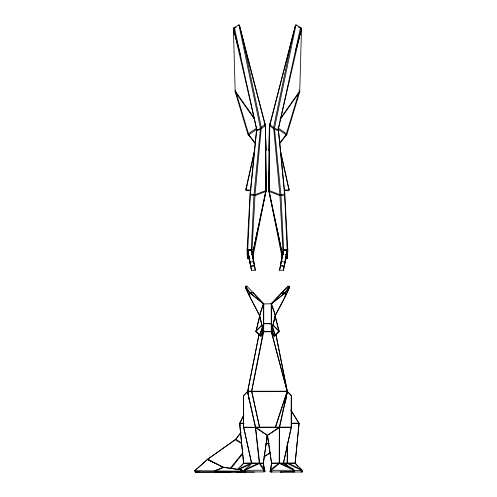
<?xml version="1.0" encoding="UTF-8"?>
<svg xmlns="http://www.w3.org/2000/svg" width="497" height="497" viewBox="0 0 497 497"><rect width="100%" height="100%" fill="white"/><g stroke="black" fill="none" stroke-linecap="round" stroke-linejoin="round"><path stroke-width="0.75" d="M288.335 466.813L283.402 463.123L291.242 427.582L291.292 395.569L287.098 391.63L247.593 391.655L243.629 395.569L243.648 427.103L251.575 463.111L243.605 427.134L243.629 395.569L248.37 390.661L247.475 391.735L255.402 427.557L259.297 462.999L244.903 469.547L244.325 471.97L264.124 471.901L265 471.299L263.398 463.459L267.293 435.496L279.302 427.103L287.359 391.214L276.04 334.872M248.991 466.273L251.575 463.459L251.675 461.471M283.452 463.471L291.273 427.103L291.292 395.569L287.086 390.984L287.446 391.735L279.544 427.557L279.525 462.999L293.565 469.311L294.622 471.821L270.697 472.001L270.02 471.51L271.573 463.434L267.603 435.44L255.62 427.103L247.593 391.655L259.036 334.114M243.797 414.958L239.666 423.568L243.629 463.303L237.1 469.566L251.196 463.303L251.345 461.458M270.02 471.51L270.759 469.485L279.221 462.999L279.302 427.656L278.879 427.333L243.704 427.557M259.689 318.701L259.558 315.315L249.662 296.318L245.549 287.533L245.555 286.241L246.934 286.241L263.634 303.661M287.303 391.804L271.561 331.822L271.505 303.971L285.235 292.913L289.546 286.409L287.987 286.241L271.281 303.661M282.321 256.415L282.29 254.085L268.883 191.395L269.125 171.254M269.312 152.809L269.567 126.4L269.983 123.647L295.504 25.204L296.187 25.62L295.988 24.85L301.517 28.087L299.728 91.808L286.974 134.184L279.482 143.937M252.6 256.415L252.035 249.345L255.036 194.675L261.31 127.524L243.437 41.537L239.417 25.204L238.734 25.62L238.933 24.85L233.404 28.087L235.193 91.808L247.947 134.184L255.439 143.937M295.479 26.745L295.504 25.204L269.355 127.406L268.883 191.395L279.799 195.594L284.663 195.153L284.849 193.96L278.314 128.872L301.517 28.087L295.063 52.837M287.297 392.493L287.278 393.407M285.682 259.024L286.962 258.775L287.055 254.526L287.651 253.743L287.844 250.097L284.793 194.892M286.962 258.775L287.539 257.682L287.651 253.743M278.314 128.872L284.663 195.153L287.179 250.618L287.03 254.787L285.725 254.824M269.604 125.772L268.914 150.498L268.964 149.51M300.691 33.113L300.753 30.789M247.779 393.17L247.711 391.375L259.148 334.052M271.561 331.822L271.573 331.381L263.348 331.381L251.525 391.214L259.577 427.333L251.78 391.22L263.702 331.605L263.783 303.76L249.842 292.745L245.555 286.241L245.369 287.514L249.5 296.336L259.707 315.738L259.54 317.682M275.176 317.496L275.282 316.552M259.639 316.552L255.961 331.841L260.751 336.165L261.316 335.935L263.168 330.387M240.442 55.086L233.404 28.087L256.607 128.872L250.072 193.96L247.077 250.097L247.382 257.682L247.96 258.775L249.873 259.148M239.455 27.509L239.417 25.204L264.938 123.647L265.566 127.406L266.038 191.395L252.631 254.085L251.836 254.886M243.617 423.133L239.74 423.146L239.678 423.866L243.636 463.092L241.07 466.261M199.918 471.895L195.389 472.094L194.762 470.702L207.572 459.327L235.572 439.472L240.989 432.44M297.678 466.267L295.094 463.092L299.064 423.568L290.919 410.068M261.82 331.828L263.373 331.828L263.447 331.219L263.416 303.971L249.687 292.913L245.369 286.409C248.786 284.955 245.139 288.546 245.499 287.191L246.934 286.39M283.24 253.967L283.638 250.128L281.004 195.65L274.456 128.269L295.988 24.85L291.484 41.537L273.611 127.524L279.886 194.675L282.886 249.345L282.29 254.085L283.104 254.669M283.166 254.452L282.302 253.843L269.101 190.606L269.772 124.71L269.355 127.406L268.784 190.394L279.886 194.675L284.849 193.96M274.922 319.26L275.096 318.024M291.292 427.134L255.62 427.103L255.402 427.557L267.318 435.44L263.255 463.31L264.168 469.081L265 471.299M269.772 124.71L269.567 127.456M279.6 270.3L282.402 254.203L283.712 249.823L287.117 250.923L283.47 270.244L279.6 270.3L282.495 253.998M281.644 258.726L282.402 254.203M287.117 250.923L284.247 266.342L280.358 265.777L281.669 261.397L283.712 249.823M283.47 270.244L284.744 263.006M284.998 261.559L285.384 259.391M285.433 400.88L286.216 396.457M285.371 402.123L287.191 391.791M252.445 255.893L253.041 252.874M254.085 247.593L256.464 235.516M256.763 234.006L257.359 230.987M257.657 229.477L257.955 227.968M252.718 257.986L266.1 190.264L265.647 156.654M247.686 256.166L247.382 257.682L249.575 258.465M285.508 258.664L286.284 254.768M286.434 395.537L287.036 392.543M249.873 258.912L247.96 258.539L248.059 258.167M254.7 149.659L245.798 189.674L246.332 190.668L250.581 190.668M254.197 152.995L245.947 190.084L250.569 189.953M274.599 320.727L274.095 321.112M275.22 317.216L275.214 315.738L285.259 296.647L289.546 287.514L289.36 286.241L285.073 292.745L271.138 303.76L275.357 315.558L275.152 316.806M296.423 48.116L301.418 29.485L300.53 27.689L278.19 129.773L274.456 128.269L269.921 124.728L269.983 123.647L269.579 125.716L274.592 129.394L278.786 130.754M251.575 463.459L251.625 462.999L263.453 463.117M266.591 437.807L267.013 436.323M243.586 463.465L251.743 463.322L251.675 463.005L243.636 463.092M243.747 470.696L243.368 471.976L215.661 472.088L195.278 472.063L194.762 470.702L241.461 471.199L243.362 471.1L243.747 470.696L241.517 469.889L223.302 467.292L207.529 459.433L223.669 467.323M279.594 143.061L286.067 134.811L298.759 92.852M259.707 315.738L259.446 315.328L263.422 303.667M262.279 326.84L259.546 335.04L259.769 335.68L262.528 327.84M263.025 329.809L260.751 336.165L259.13 334.5M275.381 317.682L275.363 315.315L285.259 296.318L289.366 287.533L289.422 286.315L287.987 286.241L271.35 303.878M246.866 186.797L245.798 189.674L246.45 189.817L246.332 190.668L250.817 190.531M237.299 43.643L233.503 29.485L234.391 27.689L256.732 129.773L250.258 195.153L247.767 249.662L247.978 258.527M243.629 395.649L243.76 395.314M298.386 425.227L298.97 423.152L291.329 423.127M275.046 317.229L275.282 316.266M239.722 423.295L243.865 414.995M267.293 435.496L279.544 427.557L291.242 427.582M235.267 439.634L235.802 439.193L241.617 443.069M241.728 443.61L235.41 439.727L235.802 439.193M268.945 188.922L268.821 190.264L282.054 257.222M275.214 315.738L275.475 315.328L271.499 303.667M280.737 117.969L299.809 90.932L299.119 90.392M279.935 119.883L299.728 91.808L299.2 91.386M271.573 463.434L267.318 435.44M235.74 439.298L240.952 432.607M230.745 468.882L242.617 453.68M229.85 468.683L242.915 452.668M195.389 472.094L243.368 471.976L243.362 471.1L241.287 469.945L223.302 467.292L214.723 470.771L215.133 472.051M287.626 253.874L287.03 254.551L286.943 258.527L285.682 258.788M286.03 465.018L287.707 463.303L295.1 463.303L301.698 469.578L302.251 471.97L280.532 472.082L281.923 471.908M244.338 471.349L245.369 470.218M257.111 129.742L256.135 130.754L260.329 129.394L265.342 125.716L238.933 24.85L260.465 128.269L253.917 195.65L251.283 250.128L251.6 253.01M275.251 335.053L274.17 336.165L273.605 335.935L271.753 330.387M276.872 333.388L278.96 331.841L279.171 331.139L275.295 316.44M260.614 314.253L259.446 315.328M261.832 325.057L255.75 331.139L259.546 335.04L261.316 335.935M261.913 325.361L255.893 331.381L256.961 332.276M285.477 464.888L287.564 463.005L295.094 463.092M194.749 470.839L207.572 459.327L235.572 439.472M273.605 335.935L275.375 335.04L279.028 331.381L273.008 325.361M271.511 463.111L287.564 463.005L301.698 469.578L302.251 471.97L300.772 471.895M248.183 391.096L247.748 391.45M235.721 91.386L235.193 91.808L254.545 119.255M287.179 250.618L287.844 250.097L287.154 249.662L282.886 249.345L283.638 250.128L287.179 250.855L283.638 250.128M235.802 90.392L235.112 90.932L254.626 118.603M265.647 138.023L266.007 150.498L265.355 126.4C265.889 120.995 259.192 131.338 256.732 129.773L256.607 128.872M243.605 427.134L256.042 427.333M285.346 258.465L287.539 257.682M256.98 127.816L247.947 134.184L248.5 133.873L236.162 92.852M256.446 129.413L248.419 135.066L248.854 134.811L248.5 133.873M263.938 456.737L270.387 452.574M264.143 456.786L270.014 453.003M234.106 28.466L236.087 27.248M271.138 303.76L271.629 303.76L263.416 303.971L259.54 316.16L259.564 315.558L263.447 331.219L271.219 331.406L275.357 315.558L271.275 331.822L287.111 391.22L275.27 427.128L275.661 427.14L287.359 391.214L247.587 391.214L247.313 391.76M271.219 303.81L271.275 331.822L263.658 331.822L259.596 316.092L255.98 331.462M278.879 427.333L279.302 427.103L279.544 427.557L255.651 427.668L259.62 462.999L264.168 469.081L263.708 470.187L264.124 471.901M237.846 470.044L251.743 463.322L251.339 463.005M277.941 331.89L279.171 331.139L273.089 325.057M247.81 250.923L251.215 249.823L252.433 253.998L255.321 270.306L251.457 270.244L247.81 250.923L250.594 266.168L254.57 265.783L255.321 270.306M249.848 262.497L253.259 261.397L251.215 249.823M265.149 124.71L265.566 127.406L265.448 136.675M285.427 258.819L286.943 258.527L286.862 258.167M266.007 444.119L269.051 443.566M265.932 443.802L268.964 443.256M252.433 253.998L254.57 265.783L250.594 266.168L248.556 254.594M223.867 467.366L215.418 470.715L215.661 472.088L227.993 472.1M249.662 296.318C248.133 292.994 250.289 291.074 253.284 292.957L263.572 303.878M272.17 471.87L270.697 472.001L271.256 470.305L279.507 463.397L287.707 463.303M227.937 472.15L230.894 471.895M238.013 471.889L236.535 471.964L254.315 472.125M245.829 471.895L244.325 471.97L244.903 469.547L251.619 463.291L263.398 463.459M285.725 254.594L287.03 254.787M249.823 296.647L249.687 292.913L253.284 292.957M285.781 254.389L287.086 254.365L285.781 254.626M263.783 303.76L263.292 303.76L263.702 303.81M284.34 190.668L288.589 190.668L289.124 189.674L280.557 151.169M244.064 423.568L239.666 423.568L240.355 425.215M291.36 423.568L299.064 423.568L295.143 463.465M279.221 462.999L279.687 463.297L271.673 463.297L270.759 469.485L271.256 470.305L293.938 470.249L294.622 471.821L284.8 471.417M293.273 470.392L301.592 470.386L287.142 463.31L287.216 443.753M240.977 470.379L245.549 470.386M284.352 189.953L288.974 190.084L280.557 152.244M285.098 296.647L285.235 292.913L281.637 292.957M284.104 190.531L288.589 190.668L288.471 189.817L289.124 189.674L288.322 187.518M265.398 190.233L266.1 190.264M285.259 296.318L285.421 292.721L281.88 292.54L283.321 294.255M275.475 315.328L274.307 314.253M287.608 391.76L287.173 391.45M280.451 265.572L284.327 266.168L285.073 262.497L281.669 261.397M279.152 463.297L293.938 470.249L293.565 469.311L283.396 463.297M283.719 403.154L285.11 403.601M260.366 320.813L260.173 320.13M259.627 316.44L259.875 317.229M216.524 463.974L207.883 459.383L212.542 461.93M220.482 466.136L223.122 467.578M286.421 133.873L286.974 134.184L277.941 127.816M286.067 134.811L286.502 135.066L277.86 128.978M298.175 26.838L300.815 28.466M293.218 470.15L294.435 470.988M250.072 193.96L255.036 194.675L265.82 190.606L265.976 188.922M259.297 462.999L259.72 463.31L244.903 470.342L263.708 470.187L259.185 463.291M247.742 391.673L247.624 392.493M247.27 253.743L247.835 254.365M301.225 470.187L302.238 471.311M247.295 253.874L247.891 254.551L247.96 258.775M248.854 134.811L255.328 143.061M264.025 122.392L264.938 123.647L265 124.728M290.888 410.162L298.983 423.307M250.128 194.892L255.123 195.594L266.038 191.395L265.566 127.406M291.161 395.314L291.292 395.649M272.642 326.84L275.375 335.04L275.152 335.68L274.17 336.165L271.896 329.809M272.393 327.84L275.152 335.68L278.96 331.841L275.276 316.794M253.259 261.397L254.47 265.578M237.696 45.134L238.895 49.607M251.817 254.669L252.619 253.843L265.82 190.606L265.342 125.716M259.639 316.266L259.832 317.049M248.04 393.295L247.736 391.798L249.165 399.911M275.922 334.81L286.937 390.226M248.637 254.768L249.289 258.018M275.326 219.668L275.624 221.177M276.966 227.968L278.009 233.255M278.308 234.758L280.24 244.574M280.538 246.083L281.134 249.103M281.88 252.874L282.476 255.893M249.413 258.67L250.184 263.006M250.438 264.454L251.457 270.244M252.526 254.203L253.153 257.974M259.645 316.794L259.95 318.906M265.317 125.772L265.584 135.724M234.124 29.242L234.23 33.113M287.533 442.125L287.564 463.005M241.554 470.094L241.461 471.199L240.548 472.057L240.169 470.895L241.554 470.094M263.702 323.51L263.472 323.789L271.449 323.789L263.702 323.51M252.035 249.345L251.283 250.128L247.742 250.618L247.077 250.097L247.767 249.662L252.035 249.345M288.353 286.315L287.987 286.39L289.546 287.514L288.353 286.315"/></g></svg>
